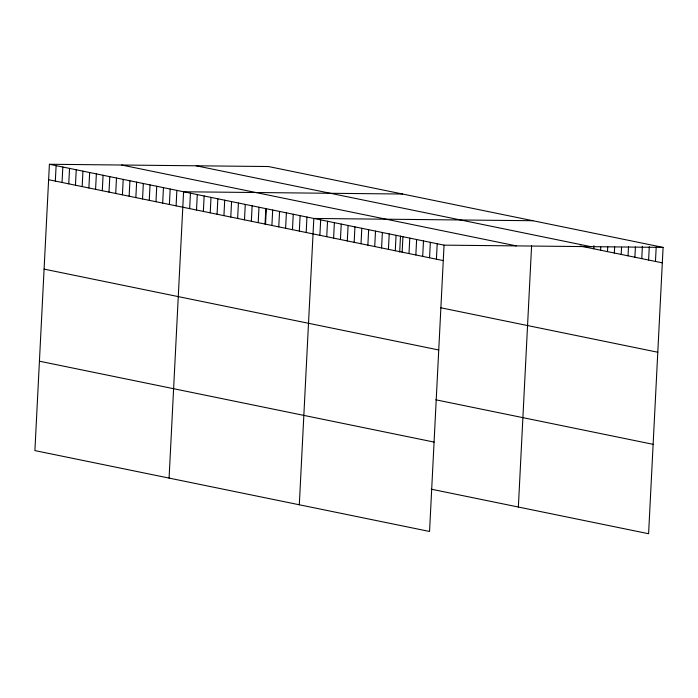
<?xml version="1.0" encoding="UTF-8"?>
<svg xmlns="http://www.w3.org/2000/svg" width="698" height="698" viewBox="0 0 698 698"><rect width="100%" height="100%" fill="white"/><g stroke="black" fill="none" stroke-linecap="round" stroke-linejoin="round"><path stroke-width="1.05" d="M49.401 164.274L34.9 450.594L429.549 531.466L444.05 245.146L49.401 164.274L268.451 166.534L663.1 247.406L648.599 533.726L431.216 489.176M55.334 181.096L56.11 165.653M62.043 182.466L62.82 167.023M68.753 183.844L69.53 168.401M75.454 185.223L76.239 169.78M82.163 186.593L82.949 171.15M88.873 187.971L89.658 172.528M95.582 189.341L96.368 173.898M102.292 190.72L103.077 175.277M109.001 192.09L109.787 176.646M115.711 193.468L116.496 178.025M122.42 194.847L123.206 179.395M129.13 196.217L129.915 180.773M135.84 197.595L136.625 182.152M142.549 198.965L143.326 183.522M149.259 200.343L150.035 184.9M155.968 201.713L156.745 186.27M162.678 203.092L163.454 187.649M169.387 204.462L170.164 189.018M176.097 205.84L176.873 190.397M169.082 478.095L183.583 191.776L402.633 194.027M189.655 208.623L190.441 193.18M196.513 210.028L197.29 194.576M203.362 211.424L204.148 195.981M210.22 212.829L211.005 197.386M217.069 214.234L217.855 198.79M223.927 215.638L224.712 200.195M230.785 217.043L231.561 201.6M237.634 218.448L238.419 203.005M244.492 219.853L245.277 204.409M251.341 221.257L252.126 205.814M258.199 222.662L258.984 207.219M265.057 224.067L265.833 208.623M265.519 224.547L266.322 208.58M271.906 225.471L272.691 210.028M278.764 226.876L279.549 211.433M285.613 228.281L286.398 212.838M292.471 229.686L293.256 214.242M299.329 231.09L300.105 215.647M306.178 232.495L306.963 217.052M299.311 504.776L313.821 218.457L532.871 220.716M319.885 235.305L320.67 219.861M326.743 236.709L327.528 221.266M333.6 238.114L334.377 222.671M340.45 239.519L341.235 224.075M347.307 240.923L348.093 225.48M354.156 242.328L354.942 226.885M361.014 243.733L361.8 228.29M367.872 245.138L368.649 229.694M374.721 246.542L375.507 231.099M381.579 247.947L382.364 232.504M388.428 249.352L389.214 233.909M395.286 250.756L396.071 235.313M399.692 252.039L400.504 236.081M402.144 252.161L402.921 236.718M408.993 253.566L409.778 238.123M415.851 254.971L416.627 239.527M422.7 256.375L423.485 240.932M429.558 257.78L430.343 242.337M436.416 259.185L437.192 243.742M518.361 507.036L531.597 245.74M593.771 248.802L593.928 245.713M600.629 250.207L600.786 247.118M607.487 251.612L607.74 246.464M614.336 253.016L614.65 246.839M621.194 254.421L621.56 247.214M628.043 255.826L628.514 246.56M634.901 257.23L635.424 246.935M641.759 258.635L642.378 246.281M648.608 260.04L649.288 246.656M655.466 261.445L656.19 247.031M444.05 245.146L663.1 247.406M196.164 165.792L590.813 246.656M580.064 245.993L662.315 262.849M121.688 165.025L516.337 245.888M48.624 179.718L443.265 260.59M440.412 307.696L657.786 352.237M44.096 269.114L438.737 349.977M435.744 399.788L653.127 444.329M39.428 361.206L434.077 442.078"/></g></svg>
